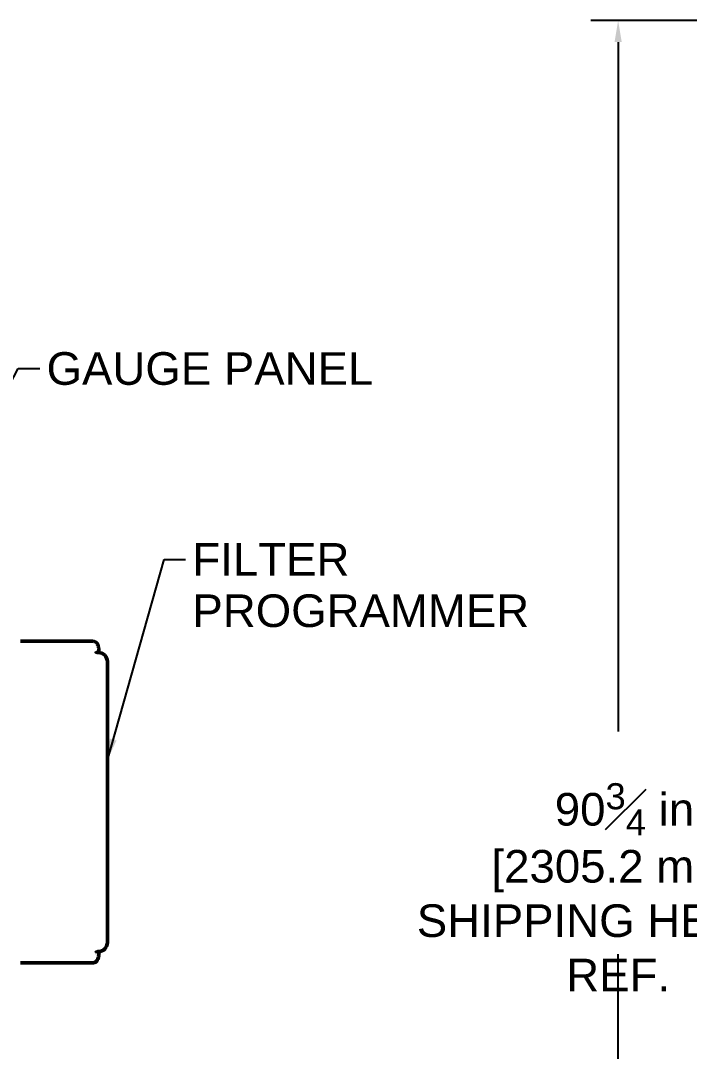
# Model space of a CAD drawing. Header units: inches. Extents: x 15 to 402, y 6 to 261.
# Drawn here: x 222.2 to 259.1, y 73.9 to 130.8 of the extents above; entities that cross this region are included whole.
import ezdxf

# ---------------------------------------------------------------- set-up
doc = ezdxf.new("R2010")
doc.units = ezdxf.units.IN
doc.header["$LTSCALE"] = 12
doc.header["$MEASUREMENT"] = 0
for name, color, linetype, lineweight in [('Dimension (ANSI)', 7, 'Continuous', 25), ('Symbol (ANSI)', 7, 'Continuous', 25), ('Visible (ANSI)', 7, 'Continuous', 50)]:
    doc.layers.add(name, color=color, linetype=linetype, lineweight=lineweight)
doc.styles.add('MEMCOR Medium', font='arial.ttf')
doc.dimstyles.new('Default (ANSI)', dxfattribs={"dimscale": 12, "dimtxt": 0.15, "dimasz": 0.098425, "dimexe": 0.125, "dimexo": 0.0625, "dimgap": 0.031496, "dimtad": 0, "dimtih": 1, "dimtoh": 1, "dimdec": 4, "dimrnd": 1e-08, "dimzin": 3, "dimdsep": 46, "dimlunit": 5, "dimtxsty": 'MEMCOR Medium', "dimcen": 0.09, "dimdle": 0.393701, "dimclrd": 256, "dimclre": 256, "dimclrt": 256, "dimadec": 0, "dimazin": 1, "dimtfac": 0.8, "dimtofl": 0, "dimtmove": 0, "dimatfit": 3, "dimfxl": 1, "dimfrac": 1, "dimtolj": 1, "dimtzin": 4, "dimlwd": -1, "dimlwe": -1, "dimarcsym": 0})
doc.dimstyles.new('Default (ANSI)$7', dxfattribs={"dimscale": 12, "dimtxt": 0.15, "dimasz": 0.098425, "dimexe": 0.125, "dimexo": 0.0625, "dimgap": 0.031496, "dimtad": 0, "dimtih": 1, "dimtoh": 1, "dimdec": 4, "dimrnd": 1e-08, "dimzin": 3, "dimdsep": 46, "dimlunit": 5, "dimtxsty": 'MEMCOR Medium', "dimcen": 0.09, "dimdle": 0.393701, "dimclrd": 256, "dimclre": 256, "dimclrt": 256, "dimadec": 0, "dimazin": 1, "dimtfac": 0.8, "dimtofl": 0, "dimtmove": 0, "dimatfit": 3, "dimfxl": 1, "dimfrac": 1, "dimtolj": 1, "dimtzin": 4, "dimlwd": -1, "dimlwe": -1, "dimarcsym": 0})

# ---------------------------------------------------------------- blocks, each defined once
blk = doc.blocks.new('*D27')
at = {"layer": 'Defpoints', "color": 0, "transparency": 16777216}
for p in [(303.179, 130.769), (255.165, 40.014), (282.974, 40.014)]:
    blk.add_point(p, dxfattribs=at)
at = {"layer": 'Dimension (ANSI)', "transparency": 16777216}
for p, q in [((302.429, 130.769), (253.665, 130.769)), ((255.165, 129.588), (255.165, 91.538)), ((255.165, 41.195), (255.165, 79.246)), ((282.224, 40.014), (253.665, 40.014))]:
    blk.add_line(p, q, dxfattribs=at)
for points in [[(254.968, 129.588), (255.362, 129.588), (255.165, 130.769)], [(254.968, 41.195), (255.362, 41.195), (255.165, 40.014)]]:
    blk.add_solid(points, dxfattribs=at)
at = {"layer": 'Dimension (ANSI)', "transparency": 16777216, "char_height": 1.8, "attachment_point": 5, "style": 'MEMCOR Medium'}
for s, insert in [('\\A1; \\fArial|b0|i0;\\H1.8000;90{\\H0.8x;\\S3#4;} in', (255.165, 87.241)), ('\\A1;[2305.2 mm]{\\P\\fArial|b0|i0;\\H1.8000;SHIPPING HEIGHT\\P\\fArial|b0|i0;\\H1.8000;REF.}', (255.165, 81.095))]:
    blk.add_mtext(s, dxfattribs=dict(at, insert=insert))

msp = doc.modelspace()

# ---------------------------------------------------------------- linework, layer by layer
at = {"layer": 'Visible (ANSI)'}
for p, q in [((222.44575, 96.514122), (222.204269, 96.514122)), ((226.198627, 96.514122), (222.44575, 96.514122)), ((226.513331, 96.014122), (226.513331, 95.888453)), ((226.987475, 79.889122), (226.987475, 95.389122)), ((226.513331, 79.389791), (226.513331, 79.264122)), ((222.204269, 78.764122), (222.44575, 78.764122)), ((222.44575, 78.764122), (226.198627, 78.764122))]:
    msp.add_line(p, q, dxfattribs=at)
for centre, start, end in [((226.487475, 95.389122), 0, 90), ((226.487475, 79.889122), 270, 0)]:
    msp.add_arc(centre, 0.5, start, end, dxfattribs=at)
for points, knots in [([(226.198627, 96.514122), (226.22785, 96.514122), (226.256888, 96.509053), (226.31028, 96.491462), (226.333875, 96.478614), (226.377512, 96.448221), (226.395061, 96.430505), (226.429072, 96.390141), (226.441505, 96.368728), (226.469114, 96.31395), (226.478723, 96.283411), (226.494567, 96.221804), (226.500117, 96.191006), (226.508401, 96.127691), (226.511048, 96.095271), (226.51301, 96.046413), (226.513331, 96.030268), (226.513331, 96.014122)], [4.71238898, 4.71238898, 4.71238898, 4.71238898, 4.797454111, 4.797454111, 4.89074319, 4.89074319, 5.010413185, 5.010413185, 5.186794059, 5.186794059, 5.500953324, 5.500953324, 5.81511259, 5.81511259, 6.129271855, 6.129271855, 6.283185307, 6.283185307, 6.283185307, 6.283185307]), ([(226.349674, 95.949669), (226.349674, 95.949669), (226.350105, 95.948993), (226.353472, 95.944601), (226.3587, 95.938022), (226.379905, 95.920824), (226.39507, 95.910616), (226.436207, 95.894602), (226.461641, 95.889122), (226.487475, 95.889122)], [1.1909620749, 1.1909620749, 1.1909620749, 1.1909620749, 1.2451963012, 1.2451963012, 1.3638937808, 1.3638937808, 1.4703794707, 1.4703794707, 1.5707963268, 1.5707963268, 1.5707963268, 1.5707963268]), ([(226.513331, 79.264122), (226.513331, 79.231166), (226.512002, 79.198229), (226.506568, 79.133607), (226.502498, 79.101981), (226.490837, 79.039968), (226.483484, 79.009756), (226.46084, 78.946191), (226.447659, 78.91264), (226.404232, 78.858123), (226.392217, 78.844884), (226.353862, 78.811594), (226.322587, 78.790685), (226.256242, 78.769074), (226.227523, 78.764122), (226.198627, 78.764122)], [0, 0, 0, 0, 0.314159265, 0.314159265, 0.628318531, 0.628318531, 0.942477796, 0.942477796, 1.256637061, 1.256637061, 1.34982003, 1.34982003, 1.486685021, 1.486685021, 1.570796327, 1.570796327, 1.570796327, 1.570796327]), ([(226.487475, 79.389122), (226.458252, 79.389122), (226.429728, 79.382012), (226.387939, 79.363592), (226.373981, 79.353099), (226.356684, 79.337793), (226.352621, 79.332576), (226.350013, 79.329104), (226.349674, 79.328575), (226.349674, 79.328575)], [4.7123889804, 4.7123889804, 4.7123889804, 4.7123889804, 4.8259798258, 4.8259798258, 4.9375239216, 4.9375239216, 5.0442087076, 5.0442087076, 5.0922232322, 5.0922232322, 5.0922232322, 5.0922232322])]:
    msp.add_open_spline(points, degree=3, knots=knots, dxfattribs=at)

# ---------------------------------------------------------------- texts
at = {"layer": 'Symbol (ANSI)', "insert": (223.635454, 112.469129), "char_height": 1.80000006, "width": 18.03155659, "attachment_point": 1, "style": 'MEMCOR Medium'}
msp.add_mtext('\\fArial|b0|i0;GAUGE PANEL', dxfattribs=at)
at = {"layer": 'Symbol (ANSI)', "insert": (231.679713, 101.934017), "char_height": 1.80000006, "width": 18.58582459, "attachment_point": 1, "line_spacing_factor": 0.944221, "style": 'MEMCOR Medium'}
msp.add_mtext('\\fArial|b0|i0;FILTER\\P\\fArial|b0|i0;PROGRAMMER', dxfattribs=at)

# ---------------------------------------------------------------- dimensions: what is measured, and where the dimension line sits
at = {"layer": 'Dimension (ANSI)'}
dim = msp.add_linear_dim(base=(255.165265, 40.014122), p1=(303.178631, 130.769122), p2=(282.97425, 40.014122), angle=90, text=' \\fArial|b0|i0;\\H1.8000;<> in\\X[2305.2 mm]{\\P\\fArial|b0|i0;\\H1.8000;SHIPPING HEIGHT\\P\\fArial|b0|i0;\\H1.8000;REF.}', dimstyle='Default (ANSI)', override={"dimgap": 0.031496, "dimdec": 4, "dimpost": '', "dimtol": 0, "dimlim": 0, "dimtp": 0, "dimtm": 0, "dimtdec": 2, "dimatfit": 1}, dxfattribs=at)
dim.commit()
dim.dimension.update_dxf_attribs({"geometry": '*D27', "text_midpoint": (255.165265, 85.391622), "dimtype": 160})

# ---------------------------------------------------------------- leaders
at = {"layer": 'Symbol (ANSI)', "annotation_type": 0, "has_hookline": 1, "hookline_direction": 0}
for points, text_width in [([(218.945505, 105.636304), (222.076399, 111.569129), (223.257501, 111.569129)], 17.803548), ([(226.987475, 89.954186), (230.120658, 101.034017), (231.301761, 101.034017)], 18.354844)]:
    msp.add_leader(points, dimstyle='Default (ANSI)$7', override={"dimtad": 0}, dxfattribs=dict(at, text_width=text_width))

doc.saveas('drawing.dxf')
